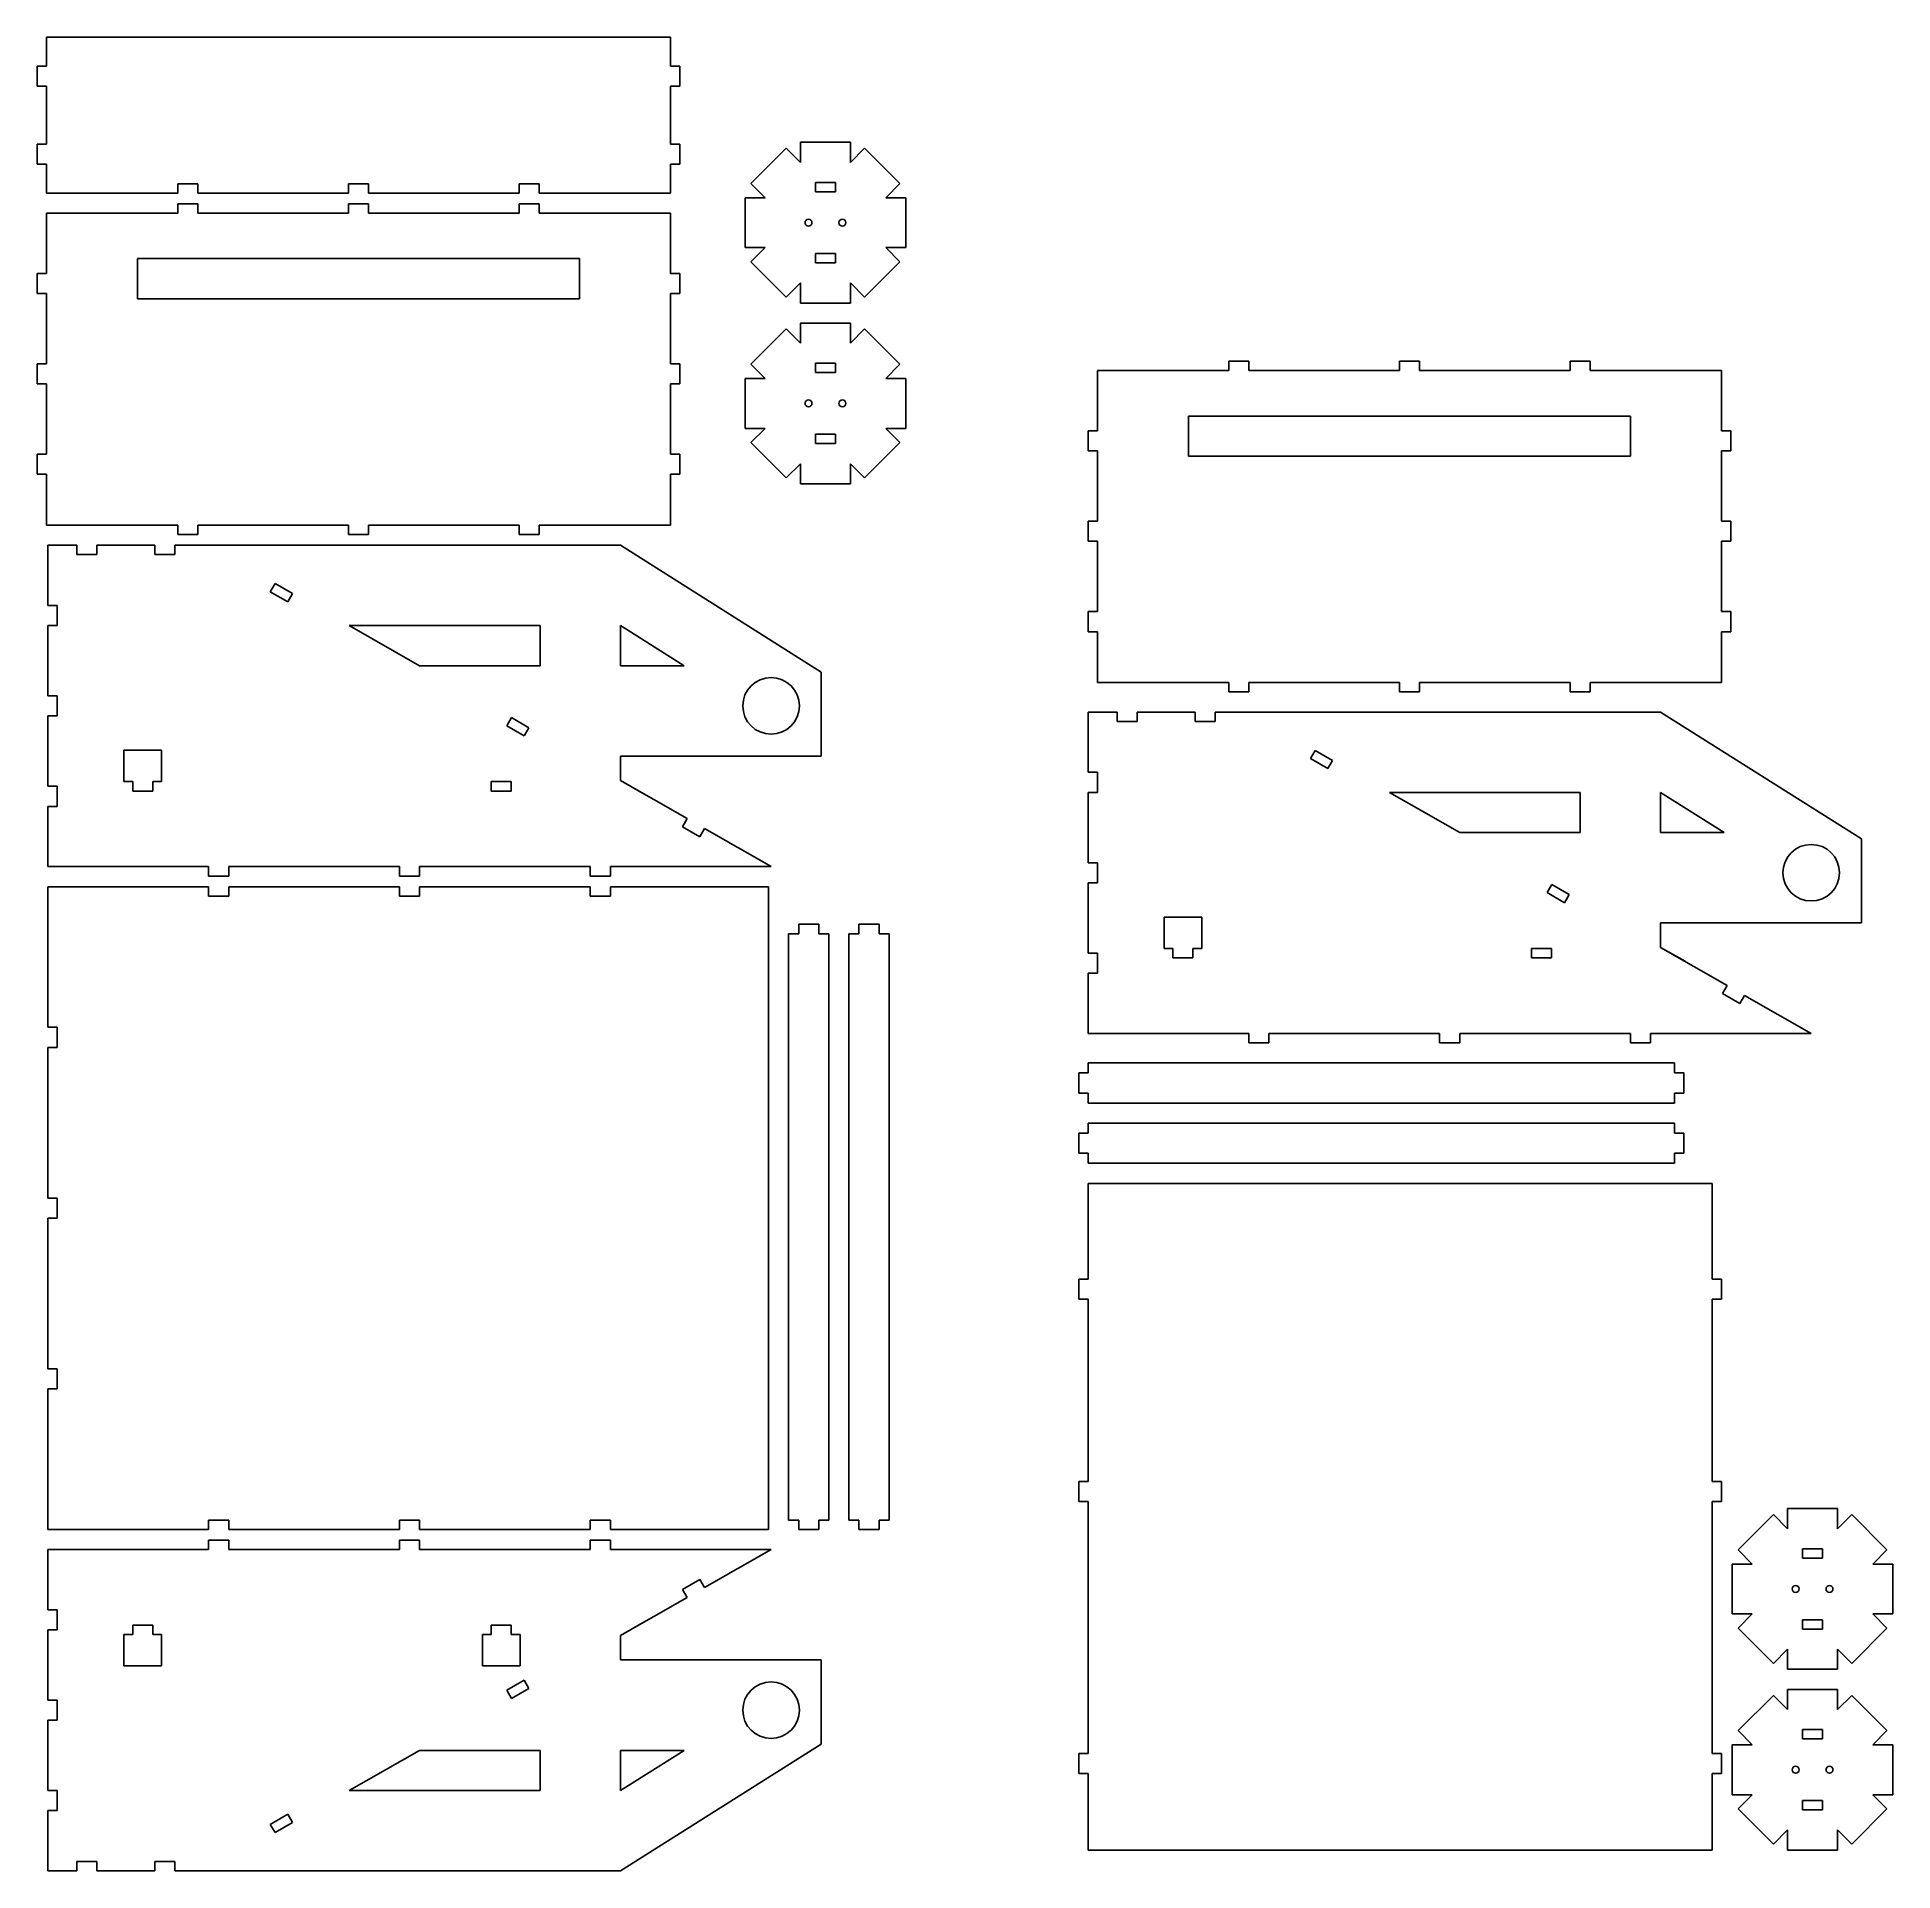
# Model space of a CAD drawing. Header units: inches. Extents: x 0.4 to 23.5, y 0.5 to 23.3.
import ezdxf

# ---------------------------------------------------------------- set-up
doc = ezdxf.new("R2010")
doc.units = ezdxf.units.IN
doc.header["$MEASUREMENT"] = 0

msp = doc.modelspace()

# ---------------------------------------------------------------- linework, layer by layer
for p, q in [((0.483, 22.964), (0.483, 23.324)), ((0.483, 23.324), (8.249, 23.324)), ((8.249, 23.324), (8.249, 22.964)), ((0.366, 22.964), (0.483, 22.964)), ((0.366, 22.964), (0.366, 22.714)), ((8.249, 22.964), (8.366, 22.964)), ((8.366, 22.964), (8.366, 22.714)), ((0.483, 22.714), (0.366, 22.714)), ((0.483, 22.714), (0.483, 21.993)), ((8.366, 22.714), (8.249, 22.714)), ((8.249, 22.714), (8.249, 21.993)), ((0.483, 21.993), (0.366, 21.993)), ((0.366, 21.993), (0.366, 21.743)), ((8.249, 21.993), (8.366, 21.993)), ((8.366, 21.993), (8.366, 21.743)), ((9.25, 21.502), (9.689, 21.942)), ((9.689, 21.942), (9.866, 21.765)), ((9.866, 21.765), (9.866, 22.015)), ((9.866, 22.015), (10.487, 22.015)), ((10.487, 22.015), (10.487, 21.765)), ((10.487, 21.765), (10.664, 21.942)), ((10.664, 21.942), (11.103, 21.502)), ((0.366, 21.743), (0.483, 21.743)), ((0.483, 21.743), (0.483, 21.383)), ((8.366, 21.743), (8.249, 21.743)), ((8.249, 21.743), (8.249, 21.383)), ((2.116, 21.383), (2.116, 21.5)), ((2.116, 21.5), (2.366, 21.5)), ((2.366, 21.5), (2.366, 21.383)), ((4.241, 21.383), (4.241, 21.5)), ((4.241, 21.5), (4.491, 21.5)), ((4.491, 21.5), (4.491, 21.383)), ((6.366, 21.383), (6.366, 21.5)), ((6.366, 21.5), (6.616, 21.5)), ((6.616, 21.5), (6.616, 21.383)), ((9.427, 21.325), (9.25, 21.502)), ((10.177, 21.515), (10.052, 21.515)), ((10.052, 21.515), (10.052, 21.398)), ((10.302, 21.515), (10.177, 21.515)), ((10.302, 21.398), (10.302, 21.515)), ((11.103, 21.502), (10.927, 21.325)), ((0.483, 21.383), (2.116, 21.383)), ((2.116, 21.133), (2.116, 21.25)), ((2.116, 21.25), (2.366, 21.25)), ((2.366, 21.383), (4.241, 21.383)), ((2.366, 21.25), (2.366, 21.133)), ((4.241, 21.133), (4.241, 21.25)), ((4.241, 21.25), (4.491, 21.25)), ((4.491, 21.383), (6.366, 21.383)), ((4.491, 21.25), (4.491, 21.133)), ((6.366, 21.133), (6.366, 21.25)), ((6.366, 21.25), (6.616, 21.25)), ((6.616, 21.383), (8.249, 21.383)), ((6.616, 21.25), (6.616, 21.133)), ((9.177, 21.325), (9.427, 21.325)), ((9.177, 20.704), (9.177, 21.325)), ((10.052, 21.398), (10.302, 21.398)), ((10.927, 21.325), (11.177, 21.325)), ((11.177, 21.325), (11.177, 20.704)), ((0.483, 21.133), (2.116, 21.133)), ((0.483, 21.133), (0.483, 20.383)), ((2.366, 21.133), (4.241, 21.133)), ((4.491, 21.133), (6.366, 21.133)), ((6.616, 21.133), (8.249, 21.133)), ((8.249, 20.383), (8.249, 21.133)), ((1.616, 20.067), (1.616, 20.567)), ((1.616, 20.567), (7.116, 20.567)), ((7.116, 20.567), (7.116, 20.067)), ((9.427, 20.704), (9.177, 20.704)), ((9.25, 20.527), (9.427, 20.704)), ((10.052, 20.515), (10.052, 20.632)), ((10.052, 20.632), (10.302, 20.632)), ((10.302, 20.632), (10.302, 20.515)), ((11.177, 20.704), (10.927, 20.704)), ((10.927, 20.704), (11.103, 20.527)), ((0.483, 20.383), (0.366, 20.383)), ((0.366, 20.383), (0.366, 20.133)), ((8.366, 20.383), (8.249, 20.383)), ((8.366, 20.133), (8.366, 20.383)), ((9.689, 20.088), (9.25, 20.527)), ((10.177, 20.515), (10.052, 20.515)), ((10.302, 20.515), (10.177, 20.515)), ((11.103, 20.527), (10.664, 20.088)), ((0.366, 20.133), (0.483, 20.133)), ((0.483, 20.133), (0.483, 19.258)), ((8.249, 19.258), (8.249, 20.133)), ((8.249, 20.133), (8.366, 20.133)), ((9.866, 20.265), (9.689, 20.088)), ((9.866, 20.015), (9.866, 20.265)), ((10.487, 20.265), (10.487, 20.015)), ((10.664, 20.088), (10.487, 20.265)), ((4.366, 20.067), (1.616, 20.067)), ((7.116, 20.067), (4.366, 20.067)), ((10.487, 20.015), (9.866, 20.015)), ((10.177, 20.015), (9.866, 20.015)), ((9.25, 19.252), (9.689, 19.692)), ((9.689, 19.692), (9.866, 19.515)), ((9.866, 19.515), (9.866, 19.765)), ((9.866, 19.765), (10.487, 19.765)), ((10.487, 19.765), (10.487, 19.515)), ((10.487, 19.515), (10.664, 19.692)), ((10.664, 19.692), (11.103, 19.252)), ((0.483, 19.258), (0.366, 19.258)), ((0.366, 19.258), (0.366, 19.008)), ((8.366, 19.258), (8.249, 19.258)), ((8.366, 19.008), (8.366, 19.258)), ((9.427, 19.075), (9.25, 19.252)), ((10.177, 19.265), (10.052, 19.265)), ((10.052, 19.265), (10.052, 19.148)), ((10.302, 19.265), (10.177, 19.265)), ((10.302, 19.148), (10.302, 19.265)), ((11.103, 19.252), (10.927, 19.075)), ((13.563, 19.174), (15.196, 19.174)), ((13.563, 19.174), (13.563, 18.424)), ((15.196, 19.174), (15.196, 19.291)), ((15.196, 19.291), (15.446, 19.291)), ((15.446, 19.291), (15.446, 19.174)), ((15.446, 19.174), (17.321, 19.174)), ((17.321, 19.174), (17.321, 19.291)), ((17.321, 19.291), (17.571, 19.291)), ((17.571, 19.291), (17.571, 19.174)), ((17.571, 19.174), (19.446, 19.174)), ((19.446, 19.174), (19.446, 19.291)), ((19.446, 19.291), (19.696, 19.291)), ((19.696, 19.291), (19.696, 19.174)), ((19.696, 19.174), (21.329, 19.174)), ((21.329, 18.424), (21.329, 19.174)), ((0.366, 19.008), (0.483, 19.008)), ((0.483, 19.008), (0.483, 18.133)), ((8.249, 18.133), (8.249, 19.008)), ((8.249, 19.008), (8.366, 19.008)), ((9.177, 19.075), (9.427, 19.075)), ((9.177, 18.454), (9.177, 19.075)), ((10.052, 19.148), (10.302, 19.148)), ((10.927, 19.075), (11.177, 19.075)), ((11.177, 19.075), (11.177, 18.454)), ((14.696, 18.108), (14.696, 18.608)), ((14.696, 18.608), (20.196, 18.608)), ((20.196, 18.608), (20.196, 18.108)), ((9.427, 18.454), (9.177, 18.454)), ((9.25, 18.277), (9.427, 18.454)), ((9.689, 17.838), (9.25, 18.277)), ((10.052, 18.265), (10.052, 18.382)), ((10.052, 18.382), (10.302, 18.382)), ((10.177, 18.265), (10.052, 18.265)), ((10.302, 18.265), (10.177, 18.265)), ((10.302, 18.382), (10.302, 18.265)), ((11.103, 18.277), (10.664, 17.838)), ((11.177, 18.454), (10.927, 18.454)), ((10.927, 18.454), (11.103, 18.277)), ((13.563, 18.424), (13.446, 18.424)), ((13.446, 18.424), (13.446, 18.174)), ((21.446, 18.424), (21.329, 18.424)), ((21.446, 18.174), (21.446, 18.424)), ((0.483, 18.133), (0.366, 18.133)), ((0.366, 18.133), (0.366, 17.883)), ((8.366, 18.133), (8.249, 18.133)), ((8.249, 18.133), (8.366, 18.133)), ((8.366, 17.883), (8.366, 18.133)), ((13.446, 18.174), (13.563, 18.174)), ((13.563, 18.174), (13.563, 17.299)), ((17.446, 18.108), (14.696, 18.108)), ((20.196, 18.108), (17.446, 18.108)), ((21.329, 17.299), (21.329, 18.174)), ((21.329, 18.174), (21.446, 18.174)), ((0.366, 17.883), (0.483, 17.883)), ((0.483, 17.883), (0.483, 17.25)), ((8.249, 17.25), (8.249, 17.883)), ((8.249, 17.883), (8.366, 17.883)), ((8.366, 17.883), (8.249, 17.883)), ((9.866, 18.015), (9.689, 17.838)), ((9.866, 17.765), (9.866, 18.015)), ((10.487, 18.015), (10.487, 17.765)), ((10.664, 17.838), (10.487, 18.015)), ((10.487, 17.765), (9.866, 17.765)), ((10.177, 17.765), (9.866, 17.765)), ((0.483, 17.25), (2.116, 17.25)), ((2.116, 17.25), (2.116, 17.133)), ((2.116, 17.133), (2.366, 17.133)), ((2.366, 17.133), (2.366, 17.25)), ((2.366, 17.25), (4.241, 17.25)), ((4.241, 17.25), (4.241, 17.133)), ((4.241, 17.133), (4.491, 17.133)), ((4.491, 17.133), (4.491, 17.25)), ((4.491, 17.25), (6.366, 17.25)), ((6.366, 17.25), (6.366, 17.133)), ((6.366, 17.133), (6.616, 17.133)), ((6.616, 17.133), (6.616, 17.25)), ((6.616, 17.25), (8.249, 17.25)), ((13.563, 17.299), (13.446, 17.299)), ((13.446, 17.299), (13.446, 17.049)), ((21.446, 17.299), (21.329, 17.299)), ((21.446, 17.049), (21.446, 17.299)), ((0.5, 16.25), (0.5, 17)), ((0.86, 17), (0.5, 17)), ((0.86, 16.883), (0.86, 17)), ((1.11, 16.883), (0.86, 16.883)), ((1.831, 17), (1.11, 17)), ((1.11, 17), (1.11, 16.883)), ((1.831, 16.883), (1.831, 17)), ((2.081, 16.883), (1.831, 16.883)), ((2.081, 17), (2.081, 16.883)), ((2.081, 17), (7.625, 17)), ((10.125, 15.421), (7.625, 17)), ((13.446, 17.049), (13.563, 17.049)), ((13.563, 17.049), (13.563, 16.174)), ((21.329, 16.174), (21.329, 17.049)), ((21.329, 17.049), (21.446, 17.049)), ((3.327, 16.523), (3.268, 16.421)), ((3.268, 16.421), (3.485, 16.296)), ((3.543, 16.398), (3.327, 16.523)), ((0.617, 16.25), (0.5, 16.25)), ((0.617, 16), (0.617, 16.25)), ((3.485, 16.296), (3.543, 16.398)), ((13.563, 16.174), (13.446, 16.174)), ((13.446, 16.174), (13.446, 15.924)), ((21.446, 16.174), (21.329, 16.174)), ((21.329, 16.174), (21.446, 16.174)), ((21.446, 15.924), (21.446, 16.174)), ((0.5, 15.125), (0.5, 16)), ((0.5, 16), (0.617, 16)), ((6.625, 16), (4.25, 16)), ((5.125, 15.5), (4.25, 16)), ((6.625, 16), (6.625, 15.5)), ((8.417, 15.5), (7.625, 16)), ((7.625, 15.5), (7.625, 16)), ((13.446, 15.924), (13.563, 15.924)), ((13.563, 15.924), (13.563, 15.291)), ((21.329, 15.291), (21.329, 15.924)), ((21.329, 15.924), (21.446, 15.924)), ((21.446, 15.924), (21.329, 15.924)), ((5.125, 15.5), (6.625, 15.5)), ((7.625, 15.5), (8.417, 15.5)), ((10.125, 14.375), (10.125, 15.421)), ((13.563, 15.291), (15.196, 15.291)), ((15.196, 15.291), (15.196, 15.174)), ((15.446, 15.174), (15.446, 15.291)), ((15.446, 15.291), (17.321, 15.291)), ((17.321, 15.291), (17.321, 15.174)), ((17.571, 15.174), (17.571, 15.291)), ((17.571, 15.291), (19.446, 15.291)), ((19.446, 15.291), (19.446, 15.174)), ((19.696, 15.174), (19.696, 15.291)), ((19.696, 15.291), (21.329, 15.291)), ((0.617, 15.125), (0.5, 15.125)), ((0.617, 14.875), (0.617, 15.125)), ((15.196, 15.174), (15.446, 15.174)), ((17.321, 15.174), (17.571, 15.174)), ((19.446, 15.174), (19.696, 15.174)), ((0.5, 14), (0.5, 14.875)), ((0.5, 14.875), (0.617, 14.875)), ((6.27, 14.854), (6.211, 14.752)), ((6.486, 14.729), (6.27, 14.854)), ((13.446, 14.174), (13.446, 14.924)), ((13.806, 14.924), (13.446, 14.924)), ((13.806, 14.807), (13.806, 14.924)), ((14.056, 14.807), (13.806, 14.807)), ((14.777, 14.924), (14.056, 14.924)), ((14.056, 14.924), (14.056, 14.807)), ((14.777, 14.807), (14.777, 14.924)), ((15.027, 14.807), (14.777, 14.807)), ((15.027, 14.924), (15.027, 14.807)), ((15.027, 14.924), (20.571, 14.924)), ((23.071, 13.345), (20.571, 14.924)), ((6.211, 14.752), (6.428, 14.627)), ((6.428, 14.627), (6.486, 14.729)), ((1.914, 14.449), (1.446, 14.449)), ((1.446, 14.058), (1.446, 14.449)), ((1.914, 14.058), (1.914, 14.449)), ((7.625, 14.071), (7.625, 14.375)), ((10.125, 14.375), (7.625, 14.375)), ((16.273, 14.446), (16.214, 14.345)), ((16.214, 14.345), (16.431, 14.22)), ((16.489, 14.321), (16.273, 14.446)), ((16.431, 14.22), (16.489, 14.321)), ((13.563, 14.174), (13.446, 14.174)), ((13.563, 13.924), (13.563, 14.174)), ((0.617, 14), (0.5, 14)), ((0.617, 13.75), (0.617, 14)), ((1.555, 14.058), (1.446, 14.058)), ((1.555, 13.941), (1.555, 14.058)), ((1.805, 13.941), (1.555, 13.941)), ((1.914, 14.058), (1.805, 14.058)), ((1.805, 14.058), (1.805, 13.941)), ((6.017, 13.941), (6.017, 14.058)), ((6.017, 14.058), (6.267, 14.058)), ((6.267, 13.941), (6.017, 13.941)), ((6.267, 14.058), (6.267, 13.941)), ((8.454, 13.599), (7.625, 14.071)), ((7.625, 14.071), (7.929, 13.898)), ((13.446, 13.049), (13.446, 13.924)), ((13.446, 13.924), (13.563, 13.924)), ((19.571, 13.924), (17.196, 13.924)), ((18.071, 13.424), (17.196, 13.924)), ((19.571, 13.924), (19.571, 13.424)), ((21.362, 13.424), (20.571, 13.924)), ((20.571, 13.424), (20.571, 13.924)), ((0.5, 13), (0.5, 13.75)), ((0.5, 13.75), (0.617, 13.75)), ((8.396, 13.497), (8.454, 13.599)), ((8.613, 13.372), (8.396, 13.497)), ((8.671, 13.474), (8.613, 13.372)), ((9.5, 13), (8.671, 13.474)), ((18.071, 13.424), (19.571, 13.424)), ((20.571, 13.424), (21.362, 13.424)), ((23.071, 12.299), (23.071, 13.345)), ((2.5, 13), (0.5, 13)), ((0.5, 13), (1.68, 13)), ((2.5, 12.883), (2.5, 13)), ((4.875, 13), (2.75, 13)), ((2.75, 13), (2.75, 12.883)), ((4.875, 12.883), (4.875, 13)), ((7.25, 13), (5.125, 13)), ((5.125, 13), (5.125, 12.883)), ((7.25, 12.883), (7.25, 13)), ((7.5, 13), (7.5, 12.883)), ((9.5, 13), (7.5, 13)), ((9.5, 13), (9.264, 13)), ((13.563, 13.049), (13.446, 13.049)), ((13.563, 12.799), (13.563, 13.049)), ((0.5, 12.75), (0.5, 11)), ((2.5, 12.75), (0.5, 12.75)), ((2.75, 12.883), (2.5, 12.883)), ((2.5, 12.633), (2.5, 12.75)), ((2.75, 12.75), (4.875, 12.75)), ((2.75, 12.75), (2.75, 12.633)), ((5.125, 12.883), (4.875, 12.883)), ((4.875, 12.633), (4.875, 12.75)), ((5.125, 12.75), (7.25, 12.75)), ((5.125, 12.75), (5.125, 12.633)), ((7.5, 12.883), (7.25, 12.883)), ((7.25, 12.633), (7.25, 12.75)), ((7.5, 12.75), (7.5, 12.633)), ((9.469, 12.75), (7.5, 12.75)), ((9.469, 12.75), (9.469, 4.75)), ((13.446, 11.924), (13.446, 12.799)), ((13.446, 12.799), (13.563, 12.799)), ((19.216, 12.778), (19.157, 12.676)), ((19.432, 12.653), (19.216, 12.778)), ((2.75, 12.633), (2.5, 12.633)), ((5.125, 12.633), (4.875, 12.633)), ((7.5, 12.633), (7.25, 12.633)), ((19.157, 12.676), (19.374, 12.551)), ((19.374, 12.551), (19.432, 12.653)), ((10.094, 12.282), (9.844, 12.282)), ((9.844, 12.282), (9.844, 12.165)), ((10.094, 12.165), (10.094, 12.282)), ((10.844, 12.282), (10.594, 12.282)), ((10.594, 12.282), (10.594, 12.165)), ((10.844, 12.165), (10.844, 12.282)), ((14.86, 12.372), (14.391, 12.372)), ((14.391, 11.982), (14.391, 12.372)), ((14.86, 11.982), (14.86, 12.372)), ((20.571, 11.995), (20.571, 12.299)), ((23.071, 12.299), (20.571, 12.299)), ((9.844, 12.165), (9.719, 12.165)), ((9.719, 12.165), (9.719, 4.867)), ((10.219, 12.165), (10.094, 12.165)), ((10.219, 12.165), (10.219, 4.867)), ((10.594, 12.165), (10.469, 12.165)), ((10.469, 12.165), (10.469, 4.867)), ((10.969, 12.165), (10.844, 12.165)), ((10.969, 12.165), (10.969, 4.867)), ((13.563, 11.924), (13.446, 11.924)), ((13.563, 11.674), (13.563, 11.924)), ((14.501, 11.982), (14.391, 11.982)), ((14.501, 11.865), (14.501, 11.982)), ((14.751, 11.865), (14.501, 11.865)), ((14.86, 11.982), (14.751, 11.982)), ((14.751, 11.982), (14.751, 11.865)), ((18.963, 11.865), (18.963, 11.982)), ((18.963, 11.982), (19.213, 11.982)), ((19.213, 11.865), (18.963, 11.865)), ((19.213, 11.982), (19.213, 11.865)), ((21.4, 11.522), (20.571, 11.995)), ((20.571, 11.995), (20.875, 11.822)), ((13.446, 10.924), (13.446, 11.674)), ((13.446, 11.674), (13.563, 11.674)), ((21.342, 11.421), (21.4, 11.522)), ((21.558, 11.296), (21.342, 11.421)), ((21.617, 11.397), (21.558, 11.296)), ((22.446, 10.924), (21.617, 11.397)), ((0.5, 11), (0.617, 11)), ((0.617, 11), (0.617, 10.75)), ((15.446, 10.924), (13.446, 10.924)), ((13.446, 10.924), (14.626, 10.924)), ((15.446, 10.807), (15.446, 10.924)), ((17.821, 10.924), (15.696, 10.924)), ((15.696, 10.924), (15.696, 10.807)), ((17.821, 10.807), (17.821, 10.924)), ((20.196, 10.924), (18.071, 10.924)), ((18.071, 10.924), (18.071, 10.807)), ((20.196, 10.807), (20.196, 10.924)), ((20.446, 10.924), (20.446, 10.807)), ((22.446, 10.924), (20.446, 10.924)), ((22.446, 10.924), (22.21, 10.924)), ((0.5, 10.75), (0.5, 8.875)), ((0.617, 10.75), (0.5, 10.75)), ((15.696, 10.807), (15.446, 10.807)), ((18.071, 10.807), (17.821, 10.807)), ((20.446, 10.807), (20.196, 10.807)), ((13.329, 10.182), (13.329, 10.432)), ((13.329, 10.432), (13.446, 10.432)), ((13.446, 10.432), (13.446, 10.557)), ((20.744, 10.557), (13.446, 10.557)), ((20.744, 10.432), (20.744, 10.557)), ((20.861, 10.432), (20.744, 10.432)), ((20.861, 10.182), (20.861, 10.432)), ((13.446, 10.182), (13.329, 10.182)), ((13.446, 10.057), (13.446, 10.182)), ((20.744, 10.057), (20.744, 10.182)), ((20.744, 10.182), (20.861, 10.182)), ((20.744, 10.057), (13.446, 10.057)), ((13.446, 9.682), (13.446, 9.807)), ((20.744, 9.807), (13.446, 9.807)), ((20.744, 9.682), (20.744, 9.807)), ((13.329, 9.432), (13.329, 9.682)), ((13.329, 9.682), (13.446, 9.682)), ((20.861, 9.682), (20.744, 9.682)), ((20.861, 9.432), (20.861, 9.682)), ((13.446, 9.432), (13.329, 9.432)), ((13.446, 9.307), (13.446, 9.432)), ((20.744, 9.307), (13.446, 9.307)), ((20.744, 9.307), (20.744, 9.432)), ((20.744, 9.432), (20.861, 9.432)), ((13.446, 9.057), (13.446, 7.866)), ((13.446, 9.057), (21.212, 9.057)), ((21.212, 9.057), (21.212, 7.866)), ((0.5, 8.875), (0.617, 8.875)), ((0.617, 8.875), (0.617, 8.625)), ((0.5, 8.625), (0.5, 6.75)), ((0.617, 8.625), (0.5, 8.625)), ((13.446, 7.866), (13.329, 7.866)), ((13.329, 7.866), (13.329, 7.616)), ((21.212, 7.866), (21.329, 7.866)), ((21.329, 7.866), (21.329, 7.616)), ((13.329, 7.616), (13.446, 7.616)), ((13.446, 5.347), (13.446, 7.616)), ((21.329, 7.616), (21.212, 7.616)), ((21.212, 7.616), (21.212, 5.347)), ((0.5, 6.75), (0.617, 6.75)), ((0.617, 6.75), (0.617, 6.5)), ((0.5, 6.5), (0.5, 4.75)), ((0.617, 6.5), (0.5, 6.5)), ((13.329, 5.097), (13.329, 5.347)), ((13.329, 5.347), (13.446, 5.347)), ((21.212, 5.347), (21.329, 5.347)), ((21.329, 5.347), (21.329, 5.097)), ((13.446, 5.097), (13.329, 5.097)), ((13.446, 1.963), (13.446, 5.097)), ((21.329, 5.097), (21.212, 5.097)), ((21.212, 5.097), (21.212, 1.963)), ((2.75, 4.867), (2.5, 4.867)), ((2.5, 4.867), (2.5, 4.75)), ((2.75, 4.75), (2.75, 4.867)), ((5.125, 4.867), (4.875, 4.867)), ((4.875, 4.867), (4.875, 4.75)), ((5.125, 4.75), (5.125, 4.867)), ((7.5, 4.867), (7.25, 4.867)), ((7.25, 4.867), (7.25, 4.75)), ((7.5, 4.75), (7.5, 4.867)), ((9.844, 4.867), (9.719, 4.867)), ((9.844, 4.75), (9.844, 4.867)), ((10.219, 4.867), (10.094, 4.867)), ((10.094, 4.867), (10.094, 4.75)), ((10.594, 4.867), (10.469, 4.867)), ((10.594, 4.75), (10.594, 4.867)), ((10.969, 4.867), (10.844, 4.867)), ((10.844, 4.867), (10.844, 4.75)), ((21.535, 4.496), (21.974, 4.935)), ((21.974, 4.935), (22.151, 4.759)), ((22.151, 4.759), (22.151, 5.009)), ((22.151, 5.009), (22.772, 5.009)), ((22.772, 5.009), (22.772, 4.759)), ((22.772, 4.759), (22.949, 4.935)), ((22.949, 4.935), (23.388, 4.496)), ((2.5, 4.75), (0.5, 4.75)), ((4.875, 4.75), (2.75, 4.75)), ((7.25, 4.75), (5.125, 4.75)), ((9.469, 4.75), (7.5, 4.75)), ((10.094, 4.75), (9.844, 4.75)), ((10.844, 4.75), (10.594, 4.75)), ((2.5, 4.5), (0.5, 4.5)), ((0.5, 4.5), (0.5, 3.75)), ((0.5, 4.5), (1.68, 4.5)), ((2.75, 4.617), (2.5, 4.617)), ((2.5, 4.617), (2.5, 4.5)), ((2.75, 4.5), (2.75, 4.617)), ((4.875, 4.5), (2.75, 4.5)), ((5.125, 4.617), (4.875, 4.617)), ((4.875, 4.617), (4.875, 4.5)), ((5.125, 4.5), (5.125, 4.617)), ((7.25, 4.5), (5.125, 4.5)), ((7.5, 4.617), (7.25, 4.617)), ((7.25, 4.617), (7.25, 4.5)), ((7.5, 4.5), (7.5, 4.617)), ((9.5, 4.5), (7.5, 4.5)), ((9.5, 4.5), (8.671, 4.026)), ((9.5, 4.5), (9.264, 4.5)), ((21.712, 4.319), (21.535, 4.496)), ((22.462, 4.509), (22.337, 4.509)), ((22.337, 4.509), (22.337, 4.392)), ((22.337, 4.392), (22.587, 4.392)), ((22.587, 4.509), (22.462, 4.509)), ((22.587, 4.392), (22.587, 4.509)), ((23.388, 4.496), (23.212, 4.319)), ((21.462, 4.319), (21.712, 4.319)), ((21.462, 3.698), (21.462, 4.319)), ((23.212, 4.319), (23.462, 4.319)), ((23.462, 4.319), (23.462, 3.698)), ((8.613, 4.128), (8.396, 4.003)), ((8.396, 4.003), (8.455, 3.901)), ((8.671, 4.026), (8.613, 4.128)), ((0.5, 3.75), (0.617, 3.75)), ((0.617, 3.75), (0.617, 3.5)), ((8.455, 3.901), (7.625, 3.429)), ((21.712, 3.698), (21.462, 3.698)), ((21.535, 3.521), (21.712, 3.698)), ((23.462, 3.698), (23.212, 3.698)), ((23.212, 3.698), (23.388, 3.521)), ((0.5, 3.5), (0.5, 2.625)), ((0.617, 3.5), (0.5, 3.5)), ((1.805, 3.559), (1.555, 3.559)), ((1.555, 3.559), (1.555, 3.442)), ((1.805, 3.442), (1.805, 3.559)), ((6.267, 3.559), (6.017, 3.559)), ((6.017, 3.559), (6.017, 3.442)), ((6.267, 3.442), (6.267, 3.559)), ((7.625, 3.429), (7.929, 3.602)), ((21.974, 3.082), (21.535, 3.521)), ((22.337, 3.509), (22.337, 3.626)), ((22.337, 3.626), (22.587, 3.626)), ((22.462, 3.509), (22.337, 3.509)), ((22.587, 3.509), (22.462, 3.509)), ((22.587, 3.626), (22.587, 3.509)), ((23.388, 3.521), (22.949, 3.082)), ((1.446, 3.442), (1.446, 3.051)), ((1.555, 3.442), (1.446, 3.442)), ((1.914, 3.442), (1.805, 3.442)), ((1.914, 3.442), (1.914, 3.051)), ((5.907, 3.442), (5.907, 3.051)), ((6.017, 3.442), (5.907, 3.442)), ((6.376, 3.442), (6.267, 3.442)), ((6.376, 3.442), (6.376, 3.051)), ((7.625, 3.429), (7.625, 3.125)), ((22.151, 3.259), (21.974, 3.082)), ((22.151, 3.009), (22.151, 3.259)), ((22.772, 3.259), (22.772, 3.009)), ((22.949, 3.082), (22.772, 3.259)), ((1.914, 3.051), (1.446, 3.051)), ((6.376, 3.051), (5.907, 3.051)), ((10.125, 3.125), (7.625, 3.125)), ((10.125, 3.125), (10.125, 2.079)), ((22.772, 3.009), (22.151, 3.009)), ((22.462, 3.009), (22.151, 3.009)), ((6.211, 2.748), (6.428, 2.873)), ((6.428, 2.873), (6.486, 2.771)), ((0.5, 2.625), (0.617, 2.625)), ((0.617, 2.625), (0.617, 2.375)), ((6.27, 2.646), (6.211, 2.748)), ((6.486, 2.771), (6.27, 2.646)), ((21.535, 2.246), (21.974, 2.685)), ((21.974, 2.685), (22.151, 2.509)), ((22.151, 2.509), (22.151, 2.759)), ((22.151, 2.759), (22.772, 2.759)), ((22.772, 2.759), (22.772, 2.509)), ((22.772, 2.509), (22.949, 2.685)), ((22.949, 2.685), (23.388, 2.246)), ((0.5, 2.375), (0.5, 1.5)), ((0.617, 2.375), (0.5, 2.375)), ((10.125, 2.079), (7.625, 0.5)), ((21.712, 2.069), (21.535, 2.246)), ((22.462, 2.259), (22.337, 2.259)), ((22.337, 2.259), (22.337, 2.142)), ((22.337, 2.142), (22.587, 2.142)), ((22.587, 2.259), (22.462, 2.259)), ((22.587, 2.142), (22.587, 2.259)), ((23.388, 2.246), (23.212, 2.069)), ((5.125, 2), (4.25, 1.5)), ((5.125, 2), (6.625, 2)), ((6.625, 1.5), (6.625, 2)), ((7.625, 2), (8.417, 2)), ((8.417, 2), (7.625, 1.5)), ((7.625, 2), (7.625, 1.5)), ((13.329, 1.713), (13.329, 1.963)), ((13.329, 1.963), (13.446, 1.963)), ((21.212, 1.963), (21.329, 1.963)), ((21.329, 1.963), (21.329, 1.713)), ((21.462, 2.069), (21.712, 2.069)), ((21.462, 1.448), (21.462, 2.069)), ((23.212, 2.069), (23.462, 2.069)), ((23.462, 2.069), (23.462, 1.448)), ((13.446, 1.713), (13.329, 1.713)), ((13.446, 0.759), (13.446, 1.713)), ((21.329, 1.713), (21.212, 1.713)), ((21.212, 1.713), (21.212, 0.759)), ((0.5, 1.5), (0.617, 1.5)), ((0.617, 1.5), (0.617, 1.25)), ((6.625, 1.5), (4.25, 1.5)), ((21.712, 1.448), (21.462, 1.448)), ((21.535, 1.271), (21.712, 1.448)), ((23.462, 1.448), (23.212, 1.448)), ((23.212, 1.448), (23.388, 1.271)), ((0.5, 1.25), (0.5, 0.5)), ((0.617, 1.25), (0.5, 1.25)), ((3.268, 1.079), (3.485, 1.204)), ((3.485, 1.204), (3.543, 1.102)), ((21.974, 0.832), (21.535, 1.271)), ((22.337, 1.259), (22.337, 1.376)), ((22.337, 1.376), (22.587, 1.376)), ((22.462, 1.259), (22.337, 1.259)), ((22.587, 1.259), (22.462, 1.259)), ((22.587, 1.376), (22.587, 1.259)), ((23.388, 1.271), (22.949, 0.832)), ((3.327, 0.977), (3.268, 1.079)), ((3.543, 1.102), (3.327, 0.977)), ((22.151, 1.009), (21.974, 0.832)), ((22.151, 0.759), (22.151, 1.009)), ((22.772, 1.009), (22.772, 0.759)), ((22.949, 0.832), (22.772, 1.009)), ((13.446, 0.759), (21.212, 0.759)), ((22.772, 0.759), (22.151, 0.759)), ((22.462, 0.759), (22.151, 0.759)), ((0.86, 0.5), (0.5, 0.5)), ((1.11, 0.617), (0.86, 0.617)), ((0.86, 0.617), (0.86, 0.5)), ((1.11, 0.5), (1.11, 0.617)), ((1.831, 0.5), (1.11, 0.5)), ((2.081, 0.617), (1.831, 0.617)), ((1.831, 0.617), (1.831, 0.5)), ((2.081, 0.5), (2.081, 0.617)), ((2.081, 0.5), (7.625, 0.5))]:
    msp.add_line(p, q)
for centre, radius in [((9.966, 21.015), 0.043), ((10.388, 21.015), 0.043), ((9.966, 18.765), 0.043), ((10.388, 18.765), 0.043), ((9.5, 15), 0.352), ((22.446, 12.924), 0.352), ((22.251, 4.009), 0.043), ((22.673, 4.009), 0.043), ((9.5, 2.5), 0.352), ((22.251, 1.759), 0.043), ((22.673, 1.759), 0.043)]:
    msp.add_circle(centre, radius)

doc.saveas('drawing.dxf')
